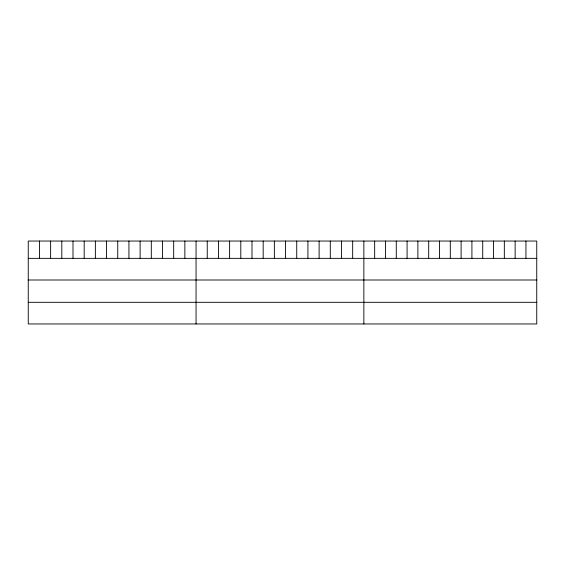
<?xml version="1.0" encoding="UTF-8"?>
<svg xmlns="http://www.w3.org/2000/svg" width="565" height="565" viewBox="0 0 565 565"><rect width="100%" height="100%" fill="white"/><g stroke="black" fill="none" stroke-linecap="round" stroke-linejoin="round"><path stroke-width="0.85" d="M536.75 258.353L536.75 323.957L28.25 323.957L28.25 241.043L536.75 241.043L536.75 258.353L28.25 258.353M28.25 280L536.75 280M28.25 302.31L536.75 302.31M525.944 241.043L525.944 258.353M515.139 241.043L515.139 258.353M504.333 241.043L504.333 258.353M493.527 241.043L493.527 258.353M482.722 241.043L482.722 258.353M471.916 241.043L471.916 258.353M461.111 241.043L461.111 258.353M450.305 241.043L450.305 258.353M439.499 241.043L439.499 258.353M428.694 241.043L428.694 258.353M417.888 241.043L417.888 258.353M407.082 241.043L407.082 258.353M396.277 241.043L396.277 258.353M385.471 241.043L385.471 258.353M374.666 241.043L374.666 258.353M363.86 241.043L363.86 323.957M352.673 241.043L352.673 258.353M341.486 241.043L341.486 258.353M330.299 241.043L330.299 258.353M319.112 241.043L319.112 258.353M307.925 241.043L307.925 258.353M296.738 241.043L296.738 258.353M285.551 241.043L285.551 258.353M274.364 241.043L274.364 258.353M263.177 241.043L263.177 258.353M251.99 241.043L251.99 258.353M240.803 241.043L240.803 258.353M229.616 241.043L229.616 258.353M218.429 241.043L218.429 258.353M207.242 241.043L207.242 258.353M196.055 241.043L196.055 323.957M184.868 241.043L184.868 258.353M173.681 241.043L173.681 258.353M162.494 241.043L162.494 258.353M151.307 241.043L151.307 258.353M140.12 241.043L140.12 258.353M128.933 241.043L128.933 258.353M117.746 241.043L117.746 258.353M106.559 241.043L106.559 258.353M95.372 241.043L95.372 258.353M84.185 241.043L84.185 258.353M72.998 241.043L72.998 258.353M61.811 241.043L61.811 258.353M50.624 241.043L50.624 258.353M39.437 241.043L39.437 258.353"/></g></svg>
